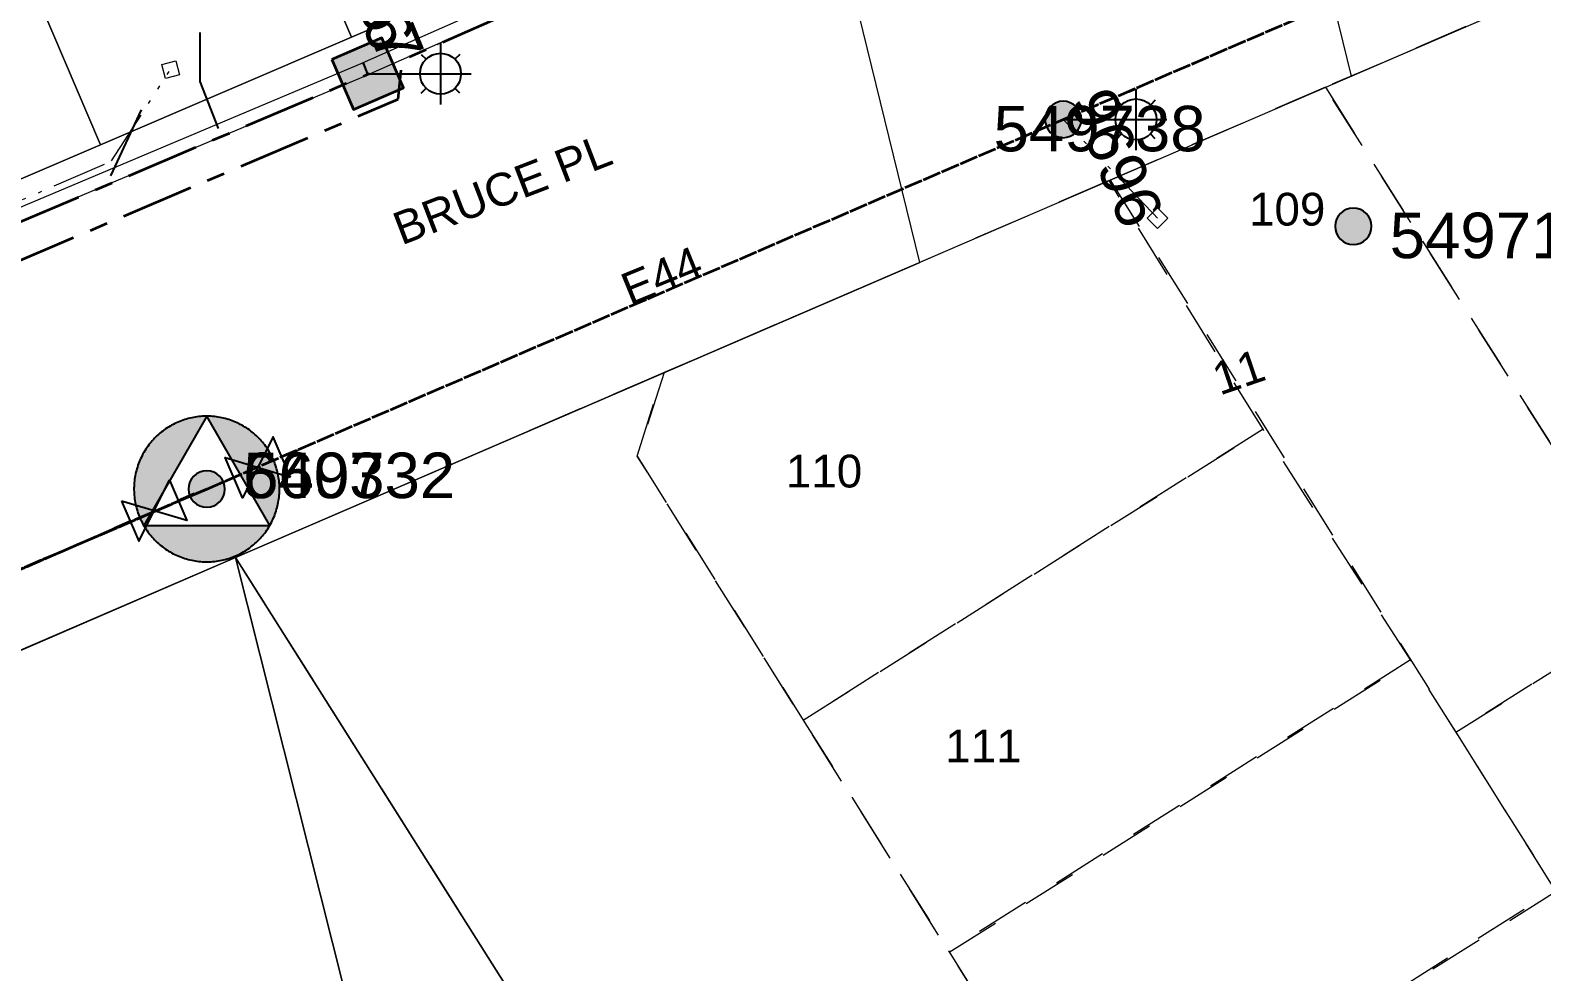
# Model space of a CAD drawing. Header units: metres. Extents: x 308278 to 310511, y 6271134 to 6272874.
# Drawn here: x 309428.7 to 309511.7, y 6271990.8 to 6272042.5 of the extents above; entities that cross this region are included whole.
import ezdxf
from ezdxf.enums import TextEntityAlignment as Align

# ---------------------------------------------------------------- set-up
doc = ezdxf.new("R2010")
doc.units = ezdxf.units.M
doc.set_wipeout_variables(frame=1)
for name, pattern in [('Cable Exist OH', [1, 1, 0]), ('Cable Exist UG', [7, 4, -1, 1, -1]), ('Dash', [5, 3, -2]), ('DASHED', [19.05, 12.7, -6.35]), ('DOT', [6.35, 0, -6.35]), ('PHANTOMX2', [6.6, 3, -0.75, 0.2, -0.75, 0.2, -0.75, 0.2, -0.75])]:
    doc.linetypes.add(name, pattern=pattern)
doc.layers.get('0').update_dxf_attribs({"color": 6})
for name, color, linetype, lineweight in [('_User Miscellaneous1', 30, 'Continuous', 13), ('_User_HV_Exist', 1, 'Continuous', 35), ('_User_LV_Exist', 5, 'Continuous', 35), ('_User_SL_Exist', 4, 'Continuous', 35), ('Cadastre Developer_SP_EXT', 98, 'Continuous', 15), ('Cadastre Land Parcels_SP_EXT', 118, 'Continuous', 15), ('Cadastre Roads_SP_EXT', 218, 'Continuous', 15), ('Mains_HV_EXT', 13, 'Continuous', 25), ('Mains_LV_EXT', 163, 'Continuous', 25), ('Mains_LV_SL_EXT', 135, 'Continuous', 25), ('Mains_SL_EXT', 131, 'Continuous', 25), ('Services_SP_EXT', 42, 'PHANTOMX2', 20)]:
    doc.layers.add(name, color=color, linetype=linetype, lineweight=lineweight)
for name, color, linetype in [('Duct_SP_EXT', 30, 'Continuous'), ('Equip_LV_EXT', 7, 'Continuous'), ('Equip_SP_SL_EXT', 7, 'Continuous'), ('Sub_SP_TR_HV_LV_EXT', 7, 'Continuous'), ('SupportsOH_SP_TR_HV_LV_SL_EXT', 7, 'Continuous'), ('SupportsUG_SP_LV_SL_EXT', 7, 'Continuous'), ('Trench_SP_EXT', 7, 'Continuous')]:
    doc.layers.add(name, color=color, linetype=linetype)
doc.styles.add('COLUMN_LABEL', font='arial.ttf', dxfattribs={"height": 2})
doc.styles.add('iecARIAL', font='arial.ttf', dxfattribs={"height": 2})
doc.styles.add('POLE_LABEL', font='arial.ttf', dxfattribs={"height": 2})
doc.styles.add('SL_LABEL', font='arial.ttf', dxfattribs={"height": 2})
doc.styles.get("Standard").update_dxf_attribs({"font": 'arial.ttf'})

# ---------------------------------------------------------------- blocks, each defined once
blk = doc.blocks.new('SUB_POLE_EXT')
at = {"linetype": 'DASHED', "transparency": 33554495}
h = blk.add_hatch(color=256, dxfattribs=at)
h.dxf.hatch_style = 1
h.paths.add_polyline_path([(0, 4), (-0.049, 4), (-0.147, 3.997), (-0.245, 3.992), (-0.343, 3.985), (-0.441, 3.976), (-0.538, 3.964), (-0.635, 3.949), (-0.732, 3.932), (-0.828, 3.913), (-0.924, 3.892), (-1.019, 3.868), (-1.114, 3.842), (-1.208, 3.813), (-1.301, 3.782), (-1.394, 3.749), (-1.485, 3.714), (-1.576, 3.676), (-1.666, 3.637), (-1.754, 3.595), (-1.842, 3.551), (-1.929, 3.504), (-2.014, 3.456), (-2.098, 3.405), (-2.181, 3.353), (-2.263, 3.298), (-2.343, 3.242), (-2.422, 3.183), (-2.499, 3.123), (-2.575, 3.061), (-2.65, 2.997), (-2.722, 2.931), (-2.794, 2.863), (-2.863, 2.794), (-2.931, 2.722), (-2.997, 2.65), (-3.061, 2.575), (-3.123, 2.499), (-3.183, 2.422), (-3.242, 2.343), (-3.298, 2.263), (-3.353, 2.181), (-3.405, 2.098), (-3.456, 2.014), (-3.504, 1.929), (-3.551, 1.842), (-3.595, 1.754), (-3.637, 1.666), (-3.676, 1.576), (-3.714, 1.485), (-3.749, 1.394), (-3.782, 1.301), (-3.813, 1.208), (-3.842, 1.114), (-3.868, 1.019), (-3.892, 0.924), (-3.913, 0.828), (-3.932, 0.732), (-3.949, 0.635), (-3.964, 0.538), (-3.976, 0.441), (-3.985, 0.343), (-3.992, 0.245), (-3.997, 0.147), (-4, 0.049), (-4, -0.049), (-3.997, -0.147), (-3.992, -0.245), (-3.985, -0.343), (-3.976, -0.441), (-3.964, -0.538), (-3.949, -0.635), (-3.932, -0.732), (-3.913, -0.828), (-3.892, -0.924), (-3.868, -1.019), (-3.842, -1.114), (-3.813, -1.208), (-3.782, -1.301), (-3.749, -1.394), (-3.714, -1.485), (-3.676, -1.576), (-3.637, -1.666), (-3.595, -1.754), (-3.551, -1.842), (-3.504, -1.929), (-3.464, -2)])
h.paths.add_polyline_path([(-1.193, 0.526), (2.554, 0.526), (2.554, 0.915), (-1.193, 0.915)], flags=9)
h.paths.add_polyline_path([(-1.18, -2.208), (0.352, -2.208), (0.352, -1.898), (-1.18, -1.898)], flags=9)
h = blk.add_hatch(color=256, dxfattribs=at)
h.dxf.hatch_style = 1
h.paths.add_polyline_path([(3.595, 1.754), (3.551, 1.842), (3.504, 1.929), (3.456, 2.014), (3.405, 2.098), (3.353, 2.181), (3.298, 2.263), (3.242, 2.343), (3.183, 2.422), (3.123, 2.499), (3.061, 2.575), (2.997, 2.65), (2.931, 2.722), (2.863, 2.794), (2.794, 2.863), (2.722, 2.931), (2.65, 2.997), (2.575, 3.061), (2.499, 3.123), (2.422, 3.183), (2.343, 3.242), (2.263, 3.298), (2.181, 3.353), (2.098, 3.405), (2.014, 3.456), (1.929, 3.504), (1.842, 3.551), (1.754, 3.595), (1.666, 3.637), (1.576, 3.676), (1.485, 3.714), (1.394, 3.749), (1.301, 3.782), (1.208, 3.813), (1.114, 3.842), (1.019, 3.868), (0.924, 3.892), (0.828, 3.913), (0.732, 3.932), (0.635, 3.949), (0.538, 3.964), (0.441, 3.976), (0.343, 3.985), (0.245, 3.992), (0.147, 3.997), (0.049, 4), (0, 4), (3.464, -2), (3.504, -1.929), (3.551, -1.842), (3.595, -1.754), (3.637, -1.666), (3.676, -1.576), (3.714, -1.485), (3.749, -1.394), (3.782, -1.301), (3.813, -1.208), (3.842, -1.114), (3.868, -1.019), (3.892, -0.924), (3.913, -0.828), (3.932, -0.732), (3.949, -0.635), (3.964, -0.538), (3.976, -0.441), (3.985, -0.343), (3.992, -0.245), (3.997, -0.147), (4, -0.049), (4, 0.049), (3.997, 0.147), (3.992, 0.245), (3.985, 0.343), (3.976, 0.441), (3.964, 0.538), (3.949, 0.635), (3.932, 0.732), (3.913, 0.828), (3.892, 0.924), (3.868, 1.019), (3.842, 1.114), (3.813, 1.208), (3.782, 1.301), (3.749, 1.394), (3.714, 1.485), (3.676, 1.576), (3.637, 1.666)])
h = blk.add_hatch(color=256, dxfattribs=at)
h.dxf.hatch_style = 1
h.paths.add_polyline_path([(3.123, -2.499), (3.183, -2.422), (3.242, -2.343), (3.298, -2.263), (3.353, -2.181), (3.405, -2.098), (3.456, -2.014), (3.464, -2), (-3.464, -2), (-3.456, -2.014), (-3.405, -2.098), (-3.353, -2.181), (-3.298, -2.263), (-3.242, -2.343), (-3.183, -2.422), (-3.123, -2.499), (-3.061, -2.575), (-2.997, -2.65), (-2.931, -2.722), (-2.863, -2.794), (-2.794, -2.863), (-2.722, -2.931), (-2.65, -2.997), (-2.575, -3.061), (-2.499, -3.123), (-2.422, -3.183), (-2.343, -3.242), (-2.263, -3.298), (-2.181, -3.353), (-2.098, -3.405), (-2.014, -3.456), (-1.929, -3.504), (-1.842, -3.551), (-1.754, -3.595), (-1.666, -3.637), (-1.576, -3.676), (-1.485, -3.714), (-1.394, -3.749), (-1.301, -3.782), (-1.208, -3.813), (-1.114, -3.842), (-1.019, -3.868), (-0.924, -3.892), (-0.828, -3.913), (-0.732, -3.932), (-0.635, -3.949), (-0.538, -3.964), (-0.441, -3.976), (-0.343, -3.985), (-0.245, -3.992), (-0.147, -3.997), (-0.049, -4), (0.049, -4), (0.147, -3.997), (0.245, -3.992), (0.343, -3.985), (0.441, -3.976), (0.538, -3.964), (0.635, -3.949), (0.732, -3.932), (0.828, -3.913), (0.924, -3.892), (1.019, -3.868), (1.114, -3.842), (1.208, -3.813), (1.301, -3.782), (1.394, -3.749), (1.485, -3.714), (1.576, -3.676), (1.666, -3.637), (1.754, -3.595), (1.842, -3.551), (1.929, -3.504), (2.014, -3.456), (2.098, -3.405), (2.181, -3.353), (2.263, -3.298), (2.343, -3.242), (2.422, -3.183), (2.499, -3.123), (2.575, -3.061), (2.65, -2.997), (2.722, -2.931), (2.794, -2.863), (2.863, -2.794), (2.931, -2.722), (2.997, -2.65), (3.061, -2.575)])
h.paths.add_polyline_path([(-1.403, -2.028), (-1.268, -2.028), (-1.268, -1.878), (-1.403, -1.878)], flags=9)
at = {"flags": 128}
for points in [[(-0.049, 4), (-0.147, 3.997), (-0.245, 3.992), (-0.343, 3.985), (-0.441, 3.976), (-0.538, 3.964), (-0.635, 3.949), (-0.732, 3.932), (-0.828, 3.913), (-0.924, 3.892), (-1.019, 3.868), (-1.114, 3.842), (-1.208, 3.813), (-1.301, 3.782), (-1.394, 3.749), (-1.485, 3.714), (-1.576, 3.676), (-1.666, 3.637), (-1.754, 3.595), (-1.842, 3.551), (-1.929, 3.504), (-2.014, 3.456), (-2.098, 3.405), (-2.181, 3.353), (-2.263, 3.298), (-2.343, 3.242), (-2.422, 3.183), (-2.499, 3.123), (-2.575, 3.061), (-2.65, 2.997), (-2.722, 2.931), (-2.794, 2.863), (-2.863, 2.794), (-2.931, 2.722), (-2.997, 2.65), (-3.061, 2.575), (-3.123, 2.499), (-3.183, 2.422), (-3.242, 2.343), (-3.298, 2.263), (-3.353, 2.181), (-3.405, 2.098), (-3.456, 2.014), (-3.504, 1.929), (-3.551, 1.842), (-3.595, 1.754), (-3.637, 1.666), (-3.676, 1.576), (-3.714, 1.485), (-3.749, 1.394), (-3.782, 1.301), (-3.813, 1.208), (-3.842, 1.114), (-3.868, 1.019), (-3.892, 0.924), (-3.913, 0.828), (-3.932, 0.732), (-3.949, 0.635), (-3.964, 0.538), (-3.976, 0.441), (-3.985, 0.343), (-3.992, 0.245), (-3.997, 0.147), (-4, 0.049), (-4, -0.049), (-3.997, -0.147), (-3.992, -0.245), (-3.985, -0.343), (-3.976, -0.441), (-3.964, -0.538), (-3.949, -0.635), (-3.932, -0.732), (-3.913, -0.828), (-3.892, -0.924), (-3.868, -1.019), (-3.842, -1.114), (-3.813, -1.208), (-3.782, -1.301), (-3.749, -1.394), (-3.714, -1.485), (-3.676, -1.576), (-3.637, -1.666), (-3.595, -1.754), (-3.551, -1.842), (-3.504, -1.929), (-3.456, -2.014), (-3.405, -2.098), (-3.353, -2.181), (-3.298, -2.263), (-3.242, -2.343), (-3.183, -2.422), (-3.123, -2.499), (-3.061, -2.575), (-2.997, -2.65), (-2.931, -2.722), (-2.863, -2.794), (-2.794, -2.863), (-2.722, -2.931), (-2.65, -2.997), (-2.575, -3.061), (-2.499, -3.123), (-2.422, -3.183), (-2.343, -3.242), (-2.263, -3.298), (-2.181, -3.353), (-2.098, -3.405), (-2.014, -3.456), (-1.929, -3.504), (-1.842, -3.551), (-1.754, -3.595), (-1.666, -3.637), (-1.576, -3.676), (-1.485, -3.714), (-1.394, -3.749), (-1.301, -3.782), (-1.208, -3.813), (-1.114, -3.842), (-1.019, -3.868), (-0.924, -3.892), (-0.828, -3.913), (-0.732, -3.932), (-0.635, -3.949), (-0.538, -3.964), (-0.441, -3.976), (-0.343, -3.985), (-0.245, -3.992), (-0.147, -3.997), (-0.049, -4), (0.049, -4), (0.147, -3.997), (0.245, -3.992), (0.343, -3.985), (0.441, -3.976), (0.538, -3.964), (0.635, -3.949), (0.732, -3.932), (0.828, -3.913), (0.924, -3.892), (1.019, -3.868), (1.114, -3.842), (1.208, -3.813), (1.301, -3.782), (1.394, -3.749), (1.485, -3.714), (1.576, -3.676), (1.666, -3.637), (1.754, -3.595), (1.842, -3.551), (1.929, -3.504), (2.014, -3.456), (2.098, -3.405), (2.181, -3.353), (2.263, -3.298), (2.343, -3.242), (2.422, -3.183), (2.499, -3.123), (2.575, -3.061), (2.65, -2.997), (2.722, -2.931), (2.794, -2.863), (2.863, -2.794), (2.931, -2.722), (2.997, -2.65), (3.061, -2.575), (3.123, -2.499), (3.183, -2.422), (3.242, -2.343), (3.298, -2.263), (3.353, -2.181), (3.405, -2.098), (3.456, -2.014), (3.504, -1.929), (3.551, -1.842), (3.595, -1.754), (3.637, -1.666), (3.676, -1.576), (3.714, -1.485), (3.749, -1.394), (3.782, -1.301), (3.813, -1.208), (3.842, -1.114), (3.868, -1.019), (3.892, -0.924), (3.913, -0.828), (3.932, -0.732), (3.949, -0.635), (3.964, -0.538), (3.976, -0.441), (3.985, -0.343), (3.992, -0.245), (3.997, -0.147), (4, -0.049), (4, 0.049), (3.997, 0.147), (3.992, 0.245), (3.985, 0.343), (3.976, 0.441), (3.964, 0.538), (3.949, 0.635), (3.932, 0.732), (3.913, 0.828), (3.892, 0.924), (3.868, 1.019), (3.842, 1.114), (3.813, 1.208), (3.782, 1.301), (3.749, 1.394), (3.714, 1.485), (3.676, 1.576), (3.637, 1.666), (3.595, 1.754), (3.551, 1.842), (3.504, 1.929), (3.456, 2.014), (3.405, 2.098), (3.353, 2.181), (3.298, 2.263), (3.242, 2.343), (3.183, 2.422), (3.123, 2.499), (3.061, 2.575), (2.997, 2.65), (2.931, 2.722), (2.863, 2.794), (2.794, 2.863), (2.722, 2.931), (2.65, 2.997), (2.575, 3.061), (2.499, 3.123), (2.422, 3.183), (2.343, 3.242), (2.263, 3.298), (2.181, 3.353), (2.098, 3.405), (2.014, 3.456), (1.929, 3.504), (1.842, 3.551), (1.754, 3.595), (1.666, 3.637), (1.576, 3.676), (1.485, 3.714), (1.394, 3.749), (1.301, 3.782), (1.208, 3.813), (1.114, 3.842), (1.019, 3.868), (0.924, 3.892), (0.828, 3.913), (0.732, 3.932), (0.635, 3.949), (0.538, 3.964), (0.441, 3.976), (0.343, 3.985), (0.245, 3.992), (0.147, 3.997), (0.049, 4)], [(0, 4), (-3.464, -2), (3.464, -2)]]:
    blk.add_lwpolyline(points, close=True, dxfattribs=at)
at = {"flags": 8}
blk.add_attdef('ASSET_NUM', text='', height=2.5, dxfattribs=at).set_placement((0, 7), align=Align.MIDDLE_CENTER)
for tag, flags, p in [('STREET_CODE', 9, (-1.378, 1.447)), ('NO_PHASES', 9, (-1.378, 1.047)), ('OPERATED_BY', 9, (-1.378, 0.647)), ('ORIENTATION', 9, (-1.378, 0.247)), ('OWNED_BY', 9, (-1.378, 0.047)), ('MAINTAINED_BY', 9, (-1.378, 0.447)), ('CONSTRUCTED_VOLTAGE', 9, (-1.128, 0.747)), ('OPERATING_VOLTAGE', 9, (-1.128, 0.347)), ('STATE', 9, (-1.378, -0.353)), ('USAGE', 9, (-1.378, -0.753)), ('SECONDARY_VOLTAGE', 9, (-1.128, -0.653)), ('SUBURB', 9, (-1.378, -1.153)), ('STREETNAME', 9, (-1.378, -1.353)), ('LEGEND', 9, (-1.378, -0.953)), ('LOCATION', 9, (-1.378, -1.553)), ('SUBSTATION_TYPE', 9, (-1.128, -1.053)), ('Z', 1, (-1.378, -1.953)), ('NOTES', 9, (-1.378, -1.753))]:
    blk.add_attdef(tag, text='', height=0.1, dxfattribs=dict(flags=flags)).set_placement(p, align=Align.MIDDLE_LEFT)
blk = doc.blocks.new('COLUMN_EXT')
blk.add_hatch(color=256).paths.add_polyline_path([(1.5, -1.5), (1.5, 1.5), (-1.5, 1.5), (-1.5, -1.5)])
blk.add_lwpolyline([(1.5, 1.5), (-1.5, 1.5), (-1.5, -1.5), (1.5, -1.5)], close=True)
at = {"flags": 9}
for tag, p in [('STREETNAME', (-1.813, 1.6)), ('SUBURB', (-1.813, 1.8)), ('NOTES', (-1.813, 2)), ('LOCATION', (-1.813, 1.4)), ('LEGEND', (-1.813, 1.2)), ('USAGE', (-1.813, 1)), ('STATE', (-1.813, 0.8)), ('COLUMN_TYPE', (-1.813, 0.4)), ('OWNED_BY', (-1.813, 0.6))]:
    blk.add_attdef(tag, text='', height=0.2, rotation=180, dxfattribs=at).set_placement(p, align=Align.MIDDLE_LEFT)
at = {"flags": 1}
blk.add_attdef('Z', (-1.813, 2.351), '', height=0.2, rotation=180, dxfattribs=at)
at = {"flags": 9}
for tag, style, p in [('STRUCTURE_PLANT_NUMBER', 'POLE_LABEL', (-1.813, -0.031)), ('STREET_CODE', 'COLUMN_LABEL', (-1.813, 0.2))]:
    blk.add_attdef(tag, text='', height=0.2, rotation=180, dxfattribs=dict(at, style=style)).set_placement(p, align=Align.MIDDLE_LEFT)
at = {"style": 'COLUMN_LABEL', "width": 0.9, "flags": 8}
blk.add_attdef('ASSET_NUM', text='', height=2, rotation=270, dxfattribs=at).set_placement((2, -4), align=Align.MIDDLE_LEFT)
blk = doc.blocks.new('LV_OH_LINKS_DISTFUSE_EXT')
for p, q in [((0, 0), (0.96, 0)), ((3.84, 0), (4.8, 0))]:
    blk.add_line(p, q)
blk.add_lwpolyline([(3.84, -1.2), (3.84, 1.2), (0.96, -1.2), (0.96, 1.2)], close=True)
at = {"flags": 9}
for tag, p in [('ACTUAL_STATUS', (0, 0)), ('OPERATING_VOLTAGE', (0, -0.6)), ('ORIENTATION', (0, -0.8)), ('CONSTRUCTED_VOLTAGE', (0, -0.2)), ('NO_PHASES', (0, -0.4)), ('OWNED_BY', (0, -1)), ('STATE', (0, -1.2)), ('SWITCH_TYPE', (0, -1.4)), ('USAGE', (0, -1.6)), ('NOTES', (0, -1.8))]:
    blk.add_attdef(tag, text='', height=0.2, dxfattribs=at).set_placement(p, align=Align.MIDDLE_LEFT)
at = {"flags": 1}
blk.add_attdef('Z', (0, 0), '', height=0.2, dxfattribs=at)
blk = doc.blocks.new('*U479')
at = {"transparency": 33554687, "flags": 9}
for tag, p in [('LRATECODE', (-7.4, 0)), ('LOUTREACHVOCAB', (-7.2, 0)), ('LOUTREACH', (-7, 0)), ('LANTNUMBER', (-6.6, 0)), ('LNEW', (-6.4, 0)), ('LMASTVOCAB', (-6.2, 0)), ('LMAST', (-6, 0)), ('LLAMPVOCAB', (-5.8, 0)), ('LLAMP', (-5.6, 0)), ('LEXIST', (-5.4, 0)), ('LCHARGE3PERCENT', (-5.2, 0)), ('LCHARGE3', (-5, 0)), ('LCHARGE2PERCENT', (-4.8, 0)), ('LCHARGE2', (-4.6, 0)), ('LCHARGE1PERCENT', (-4.4, 0)), ('LCHARGE1', (-4.2, 0)), ('LCATEGORY', (-4, 0)), ('LBRACKETVOCAB', (-3.8, 0)), ('LBRACKET', (-3.6, 0)), ('LKINGHEIGHT', (-3.4, 0)), ('CREPLACE', (-3.2, 0)), ('CREMOVE', (-3, 0)), ('CNUMBER', (-2.8, 0)), ('CNEW', (-2.6, 0)), ('CEXIST', (-2.4, 0)), ('USAGE', (-2.2, 0)), ('STATE', (-2, 0)), ('OWNED_BY', (-1.8, 0)), ('ORIENTATION', (-1.6, 0)), ('OPERATING_VOLTAGE', (-1.4, 0)), ('NO_PHASES', (-1.2, 0)), ('LANTERN_TYPE', (-1, 0)), ('LANTERN_PURPOSE', (-0.8, 0)), ('CONTROL_TYPE', (-0.6, 0)), ('CONSTRUCTED_VOLTAGE', (-0.4, 0))]:
    blk.add_attdef(tag, text='', height=0.001, rotation=270, dxfattribs=at).set_placement(p, align=Align.MIDDLE_LEFT)
at = {"transparency": 33554687, "style": 'SL_LABEL', "flags": 9}
blk.add_attdef('STREET_CODE', text='', height=0.001, rotation=270, dxfattribs=at).set_placement((0.001, 0), align=Align.MIDDLE_LEFT)
at = {"transparency": 33554687, "flags": 1}
blk.add_attdef('Z', (0, 0), '', height=0.001, rotation=270, dxfattribs=at)
at = {"transparency": 33554687, "width": 0.9}
blk.add_attdef('LNUMBER', text='', height=1, dxfattribs=at).set_placement((7, -1), align=Align.MIDDLE_LEFT)
at = {"transparency": 33554687, "flags": 9}
for tag, p in [('LREMOVE', (0, -7.6)), ('LREPLACE', (0, -7.8)), ('LTYPE', (0, -8)), ('LTYPEVOCAB', (0, -8.2)), ('LEGEND', (0, -8.4)), ('SUBURB', (0, -8.6)), ('STREETNAME', (0, -8.8)), ('LOCATION', (0, -9)), ('NOTES', (0, -9.2)), ('MAINTAINED_BY', (0, -9.863))]:
    blk.add_attdef(tag, text='', height=0.001, dxfattribs=at).set_placement(p, align=Align.MIDDLE_LEFT)
blk.add_attdef('OPERATED_BY', (0, -9.607), '', height=0.001, dxfattribs=at)
at = {"linetype": 'DOT', "transparency": 33554687}
blk.add_wipeout([(5.688, 0), (5.061, -1.061), (4, -1.688), (2.939, -1.061), (2.313, 0), (2.939, 1.061), (4, 1.687), (5.061, 1.061)], dxfattribs=at)
at = {"transparency": 33554687}
for p, q in [((4, 1.687), (4, 0)), ((2.939, 1.061), (3.205, 0.795)), ((5.061, 1.061), (4.795, 0.795)), ((0, 0), (4, 0)), ((2.939, -1.061), (3.205, -0.795)), ((4, 0), (5.688, 0)), ((4, 0), (4, -1.688)), ((5.061, -1.061), (4.795, -0.795))]:
    blk.add_line(p, q, dxfattribs=at)
blk.add_circle((4, 0), 1.125, dxfattribs=at)
blk = doc.blocks.new('CCP_EXT')
at = {"flags": 9}
for tag, p in [('USAGE', (0, -1.2)), ('LEGEND', (0, -1.4)), ('LIFE_SUPPORT', (0, -1.6)), ('STATE', (0, -1.8)), ('NOTES', (0, -2))]:
    blk.add_attdef(tag, text='', height=0.2, dxfattribs=at).set_placement(p, align=Align.MIDDLE_LEFT)
at = {"transparency": 33554687}
blk.add_wipeout([(0, 0.566), (0.566, 0), (0, -0.566), (-0.566, 0)], dxfattribs=at)
blk.add_lwpolyline([(-0.566, 0), (0, 0.566), (0.566, 0), (0, -0.566), (-0.566, 0)])
at = {"flags": 1}
blk.add_attdef('Z', (0, 0), '', height=0.2, dxfattribs=at)
at = {"flags": 9}
for tag, p in [('CCP_TYPE', (0, 0)), ('OPERATING_VOLTAGE', (0, -0.6)), ('ORIENTATION', (0, -0.8)), ('CONSTRUCTED_VOLTAGE', (0, -0.2)), ('NO_PHASES', (0, -0.4)), ('OWNED_BY', (0, -1))]:
    blk.add_attdef(tag, text='', height=0.2, dxfattribs=at).set_placement(p, align=Align.MIDDLE_LEFT)
blk = doc.blocks.new('POLE_EXT')
blk.add_hatch(color=256).paths.add_polyline_path([(-1, 0, 1), (1, 0, 1)])
blk.add_lwpolyline([(-1, 0, 1), (1, 0, 1)], format="xyb", close=True)
at = {"flags": 8}
blk.add_attdef('pNumber', text='', height=2, dxfattribs=at).set_placement((2.5, 2.5), align=Align.MIDDLE_CENTER)
at = {"style": 'POLE_LABEL', "flags": 9}
for tag, p in [('STRUCTURE_PLANT_NUMBER', (1.355, 0.028)), ('STREET_CODE', (1.355, -0.2))]:
    blk.add_attdef(tag, text='', height=0.2, dxfattribs=at).set_placement(p, align=Align.MIDDLE_LEFT)
at = {"flags": 9}
for tag, p in [('OWNED_BY', (1.355, -0.4)), ('SPECIAL_USE', (1.355, -0.8)), ('PARENT', (1.355, -0.6)), ('cLV', (1.355, -1.4)), ('STATE', (1.355, -1)), ('hDepth', (1.355, -1.6)), ('USAGE', (1.355, -1.2)), ('cHV', (1.355, -2)), ('hDia', (1.355, -1.8)), ('LBRACKET', (1.355, -2.2)), ('LExisting', (1.355, -2.4)), ('cLinedev', (1.355, -3.4)), ('LANTNUMBER', (1.355, -2.6)), ('LOther', (1.355, -2.8)), ('LRemove', (1.355, -3)), ('LEGEND', (1.355, -3.2)), ('pExisting', (1.355, -3.8)), ('LOCATION', (1.355, -3.6)), ('PFNUMBER', (1.355, -4)), ('NEWPFNUMBER', (1.355, -4.2)), ('pFooting', (1.355, -4.4)), ('pNew', (1.355, -4.6)), ('pRelocate', (1.355, -5)), ('pRemove', (1.355, -5.2)), ('pReplace', (1.355, -5.4)), ('pStay', (1.355, -5.6)), ('pType', (1.355, -5.8)), ('cspan', (1.355, -6)), ('STREETNAME', (1.355, -6.2)), ('SUBURB', (1.355, -6.4)), ('NOTES', (1.355, -6.6)), ('OPERATED_BY', (1.355, -7.014)), ('MAINTAINED_BY', (1.355, -6.814))]:
    blk.add_attdef(tag, text='', height=0.2, dxfattribs=at).set_placement(p, align=Align.MIDDLE_LEFT)
at = {"flags": 1}
blk.add_attdef('Z', (1.355, -7.328), '', height=0.2, dxfattribs=at)

msp = doc.modelspace()

# ---------------------------------------------------------------- linework, layer by layer
at = {"layer": '_User_HV_Exist', "linetype": 'Cable Exist OH'}
msp.add_lwpolyline([(309353.821, 6271980.941), (309398.14, 6272000.021), (309438.357, 6272017.34)], dxfattribs=at)
at = {"layer": '_User_LV_Exist', "linetype": 'Cable Exist OH', "flags": 128}
msp.add_lwpolyline([(309438.357, 6272017.34), (309398.14, 6272000.021), (309353.821, 6271980.941)], dxfattribs=at)
at = {"layer": 'Cadastre Developer_SP_EXT', "linetype": 'Dash'}
for points in [[(309499.83, 6272039.402), (309517.893, 6272010.854), (309532.343, 6272019.914), (309517.825, 6272042.931), (309512.149, 6272044.714), (309499.83, 6272039.402)], [(309496.404, 6272020.62), (309471.141, 6272004.646), (309479.165, 6271991.902), (309504.541, 6272007.911), (309496.404, 6272020.62)], [(309532.298, 6272019.984), (309507.001, 6272003.987), (309515.051, 6271991.201), (309540.377, 6272007.178), (309532.298, 6272019.984)], [(309479.122, 6271991.972), (309487.13, 6271979.255), (309512.444, 6271995.343), (309504.514, 6272007.954), (309479.122, 6271991.972)], [(309487.13, 6271979.255), (309496.203, 6271964.845), (309521.561, 6271980.842), (309512.513, 6271995.231), (309487.13, 6271979.255)]]:
    msp.add_lwpolyline(points, close=True, dxfattribs=at)
msp.add_lwpolyline([(309463.451, 6272023.715), (309439.943, 6272013.577), (309508.22, 6271905.534), (309500.402, 6271857.736), (309525.356, 6271876.593), (309528.191, 6271895.188), (309528.191, 6271895.188, 0.17423), (309521.206, 6271925.139), (309521.206, 6271925.139), (309462.013, 6272019.14), (309463.451, 6272023.715)], format="xyb", close=True, dxfattribs=at)
at = {"layer": 'Cadastre Land Parcels_SP_EXT', "linetype": 'Continuous'}
for points in [[(309460.107, 6272048.05), (309446.888, 6272078.953), (309434.388, 6272075.116), (309432.55, 6272074.33), (309446.315, 6272042.15), (309460.107, 6272048.05)], [(309446.315, 6272042.15), (309432.55, 6272074.33), (309418.759, 6272068.432), (309432.523, 6272036.251), (309446.315, 6272042.15)], [(309432.523, 6272036.251), (309418.759, 6272068.432), (309404.581, 6272062.366), (309415.37, 6272033.259), (309420.438, 6272031.082), (309432.523, 6272036.251)], [(309611.869, 6271941.962), (309540.025, 6272054.606), (309539.176, 6272054.788), (309538.314, 6272054.887), (309537.448, 6272054.906), (309536.583, 6272054.841), (309535.727, 6272054.695), (309534.89, 6272054.469), (309534.041, 6272054.154), (309439.942, 6272013.577), (309508.221, 6271905.534), (309500.44, 6271857.765), (309611.869, 6271941.962)], [(309482.591, 6271844.279), (309439.943, 6272013.577), (309338.027, 6271969.689), (309329.336, 6271961.949), (309287.679, 6271889.683), (309286.015, 6271886.686), (309284.442, 6271883.643), (309282.962, 6271880.551), (309286.592, 6271874.014), (309482.591, 6271844.279)], [(309500.44, 6271857.765), (309508.221, 6271905.534), (309439.942, 6272013.577), (309482.591, 6271844.279), (309500.44, 6271857.765)]]:
    msp.add_lwpolyline(points, close=True, dxfattribs=at)
at = {"layer": 'Cadastre Roads_SP_EXT', "linetype": 'Continuous'}
msp.add_lwpolyline([(309519.449, 6272073.43), (309495.561, 6272063.214), (309495.758, 6272062.413), (309501.255, 6272040.016), (309534.041, 6272054.154)], dxfattribs=at)
at = {"layer": 'Duct_SP_EXT'}
msp.add_lwpolyline([(309437.982, 6272042.411), (309437.983, 6272039.725), (309438.979, 6272037.145)], dxfattribs=at)
at = {"layer": 'Mains_HV_EXT', "linetype": 'Cable Exist OH'}
msp.add_lwpolyline([(309353.821, 6271980.941), (309398.14, 6272000.021), (309438.357, 6272017.34)], dxfattribs=at)
at = {"layer": 'Trench_SP_EXT', "linetype": 'Cable Exist UG'}
msp.add_lwpolyline([(309433.087, 6272034.545), (309435.007, 6272038.686)], dxfattribs=at)

# ---------------------------------------------------------------- block references
at = {"layer": 'Equip_LV_EXT'}
for p, rotation in [((309438.963, 6272017.582), 23.28632886364466), ((309437.67, 6272017.098), 203.3339144501433)]:
    msp.add_blockref('LV_OH_LINKS_DISTFUSE_EXT', p, dxfattribs=dict(at, rotation=rotation))
at = {"layer": 'Sub_SP_TR_HV_LV_EXT'}
ref = msp.add_blockref('SUB_POLE_EXT', (309438.357, 6272017.34), dxfattribs=at)
ref.add_attrib('ASSET_NUM', '6603', dxfattribs={"layer": '0', "height": 2.5}).set_placement((309440.357, 6272018.09), align=Align.MIDDLE_LEFT)
at = {"layer": 'SupportsOH_SP_TR_HV_LV_SL_EXT'}
ref = msp.add_blockref('POLE_EXT', (309501.367, 6272031.768), dxfattribs=at)
ref.add_attrib('ASSET_NUM', '549718', dxfattribs={"layer": '0', "height": 2.5, "style": 'POLE_LABEL'}).set_placement((309503.367, 6272032.518), align=Align.TOP_LEFT)
ref = msp.add_blockref('POLE_EXT', (309438.357, 6272017.34), dxfattribs=at)
ref.add_attrib('ASSET_NUM', '549732', dxfattribs={"layer": '0', "height": 2.5, "style": 'POLE_LABEL'}).set_placement((309440.357, 6272018.09), align=Align.MIDDLE_LEFT)
at = {"layer": 'SupportsUG_SP_LV_SL_EXT'}
ref = msp.add_blockref('COLUMN_EXT', (309447.204, 6272040.147), dxfattribs=dict(at, rotation=113.4360168182111))
ref.add_attrib('ASSET_NUM', '889867', dxfattribs={"layer": '0', "height": 2.5, "rotation": 292.33514, "style": 'COLUMN_LABEL'}).set_placement((309449.204, 6272040.897), align=Align.MIDDLE_RIGHT)

# ---------------------------------------------------------------- texts
at = {"layer": 'Cadastre Developer_SP_EXT'}
for s, p in [('109', (309495.635, 6272031.808)), ('110', (309470.182, 6272017.424)), ('111', (309478.943, 6272002.33))]:
    msp.add_text(s, height=1.8, dxfattribs=at).set_placement(p)
at = {"layer": 'Cadastre Land Parcels_SP_EXT'}
msp.add_text('11', height=1.8, rotation=18.82814, dxfattribs=at).set_placement((309494.026, 6272022.466))
at = {"layer": 'Cadastre Roads_SP_EXT'}
msp.add_text('BRUCE PL', height=1.8, rotation=21.05553, dxfattribs=at).set_placement((309449.059, 6272030.71))
at = {"layer": 'Mains_LV_EXT'}
msp.add_text('E44', height=1.8, rotation=22.22634, dxfattribs=at).set_placement((309461.623, 6272027.372))

# ---------------------------------------------------------------- next in the draw order: block references
at = {"layer": 'Equip_SP_SL_EXT'}
ref = msp.add_blockref('*U479', (309447.204, 6272040.147), dxfattribs=at)
ref.add_attrib('ASSET_NUM', '247806', dxfattribs={"layer": '0', "height": 2.5, "rotation": 292.33514, "style": 'iecARIAL'}).set_placement((309448.704, 6272041.647), align=Align.MIDDLE_RIGHT)
ref = msp.add_blockref('*U479', (309485.423, 6272037.635), dxfattribs=at)
ref.add_attrib('ASSET_NUM', '9696', dxfattribs={"layer": '0', "height": 2.5, "rotation": 292.19012, "style": 'iecARIAL'}).set_placement((309486.923, 6272039.135), align=Align.MIDDLE_LEFT)
at = {"layer": 'Services_SP_EXT', "rotation": 239.4039212984566}
msp.add_blockref('CCP_EXT', (309436.373, 6272040.375), dxfattribs=at)

# ---------------------------------------------------------------- next in the draw order: linework, layer by layer
at = {"layer": '_User Miscellaneous1'}
for p, q in [((309446.909, 6272040.748), (309460.645, 6272046.817)), ((309447.2, 6272040.089), (309460.933, 6272046.157)), ((309420.867, 6272029.772), (309446.963, 6272040.771)), ((309446.963, 6272040.771), (309447.102, 6272040.439)), ((309421.147, 6272029.108), (309447.242, 6272040.107)), ((309446.909, 6272040.748), (309447.055, 6272040.419)), ((309447.2, 6272040.089), (309447.055, 6272040.419)), ((309447.242, 6272040.107), (309447.102, 6272040.439))]:
    msp.add_line(p, q, dxfattribs=at)
at = {"layer": '_User_LV_Exist', "linetype": 'Cable Exist OH', "flags": 128}
for points in [[(309485.423, 6272037.635), (309532.817, 6272058.053)], [(309438.357, 6272017.34), (309485.423, 6272037.635)]]:
    msp.add_lwpolyline(points, dxfattribs=at)
at = {"layer": '_User_LV_Exist', "linetype": 'Cable Exist UG', "flags": 128}
msp.add_lwpolyline([(309421.075, 6272029.129), (309423.247, 6272027.831), (309423.247, 6272027.831), (309448.88, 6272038.746), (309449.1, 6272040.908), (309473.055, 6272051.436)], dxfattribs=at)
at = {"layer": '_User_SL_Exist', "linetype": 'Cable Exist UG', "flags": 128}
msp.add_lwpolyline([(309421.188, 6272029.079), (309447.305, 6272040.156)], dxfattribs=at)
at = {"layer": 'Cadastre Roads_SP_EXT', "linetype": 'Continuous'}
msp.add_lwpolyline([(309439.942, 6272013.577), (309477.539, 6272029.789), (309472.028, 6272052.253), (309471.829, 6272053.063), (309460.107, 6272048.05), (309446.315, 6272042.15), (309432.523, 6272036.251), (309420.438, 6272031.082), (309420.646, 6272030.253), (309426.32, 6272007.711), (309439.942, 6272013.577)], close=True, dxfattribs=at)
at = {"layer": 'Mains_LV_SL_EXT', "linetype": 'Cable Exist UG'}
msp.add_lwpolyline([(309421.188, 6272029.079), (309447.305, 6272040.156)], dxfattribs=at)
at = {"layer": 'Mains_SL_EXT', "linetype": 'Cable Exist OH'}
for points in [[(309552.557, 6272076.669), (309532.817, 6272058.053), (309485.423, 6272037.635)], [(309398.14, 6272000.021), (309438.357, 6272017.34), (309485.423, 6272037.635)]]:
    msp.add_lwpolyline(points, dxfattribs=at)
at = {"layer": 'Services_SP_EXT'}
msp.add_lwpolyline([(309421.115, 6272029.116), (309423.925, 6272031.361), (309423.925, 6272031.361), (309433.124, 6272035.355), (309436.368, 6272040.403)], dxfattribs=at)

# ---------------------------------------------------------------- next in the draw order: block references
at = {"layer": '_User_SL_Exist'}
ref = msp.add_blockref('COLUMN_EXT', (309447.204, 6272040.147), dxfattribs=dict(at, rotation=113.4360168182111))
ref.add_attrib('ASSET_NUM', '889867', dxfattribs={"layer": '0', "height": 2.5, "rotation": 292.33514, "style": 'COLUMN_LABEL'}).set_placement((309449.204, 6272040.897), align=Align.MIDDLE_RIGHT)
at = {"layer": 'Services_SP_EXT'}
msp.add_blockref('CCP_EXT', (309490.609, 6272032.22), dxfattribs=at)
at = {"layer": 'SupportsOH_SP_TR_HV_LV_SL_EXT'}
ref = msp.add_blockref('POLE_EXT', (309485.423, 6272037.635), dxfattribs=at)
ref.add_attrib('ASSET_NUM', '549738', dxfattribs={"layer": '0', "height": 2.5, "rotation": 0.01377, "style": 'POLE_LABEL'}).set_placement((309487.423, 6272038.385), align=Align.TOP_CENTER)

# ---------------------------------------------------------------- next in the draw order: linework, layer by layer
at = {"layer": 'Cadastre Developer_SP_EXT', "linetype": 'Dash'}
for points in [[(309499.83, 6272039.402), (309487.997, 6272034.299), (309507.001, 6272003.987), (309517.893, 6272010.854), (309499.83, 6272039.402)], [(309463.502, 6272023.737), (309462.013, 6272019.14), (309471.141, 6272004.646), (309496.404, 6272020.62), (309487.947, 6272034.277), (309463.502, 6272023.737)]]:
    msp.add_lwpolyline(points, close=True, dxfattribs=at)
at = {"layer": 'Services_SP_EXT'}
msp.add_lwpolyline([(309490.609, 6272032.22), (309485.423, 6272037.635)], dxfattribs=at)

doc.saveas('drawing.dxf')
